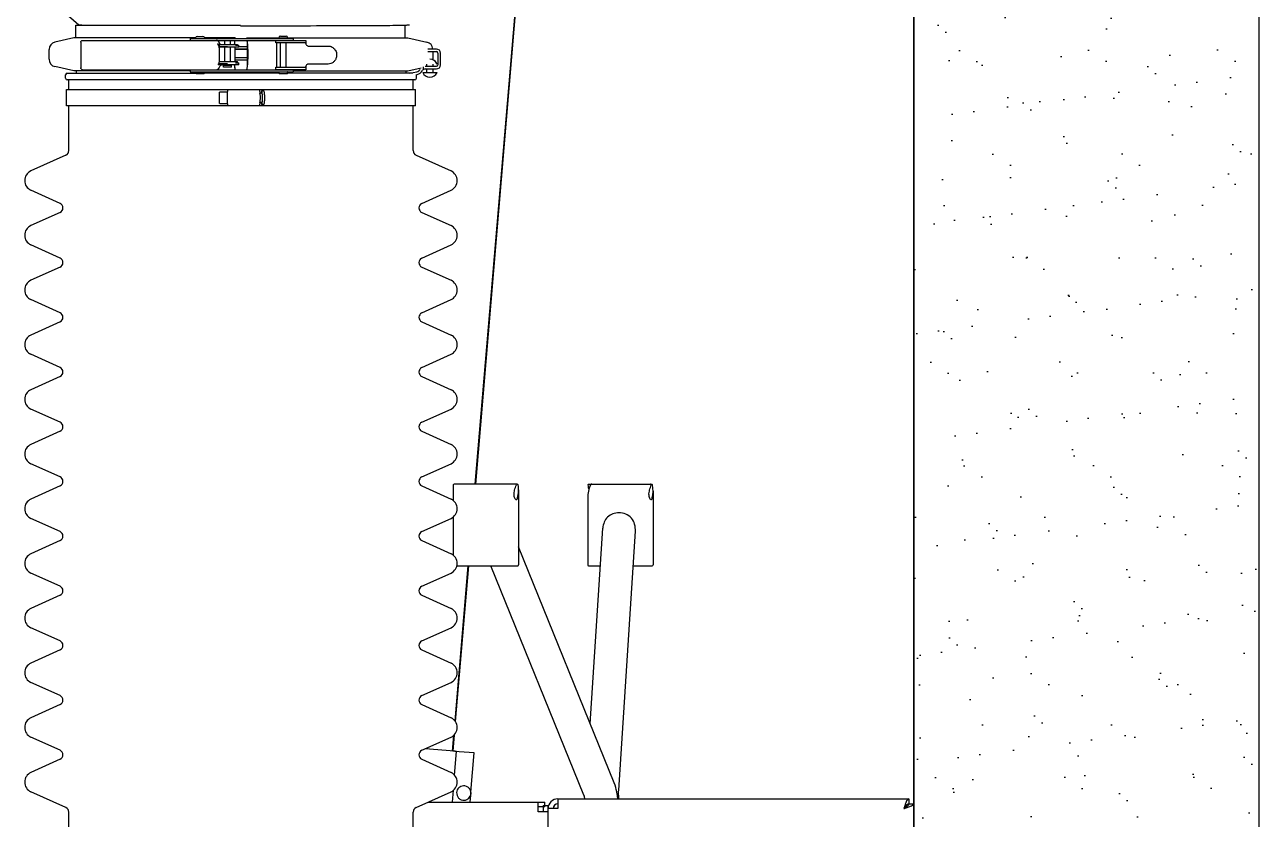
# Model space of a CAD drawing. Header units: millimetres. Extents: x 6781 to 13993, y -7973 to 4183.
# Drawn here: x 11470 to 12226, y -5676 to -5189 of the extents above; entities that cross this region are included whole.
import ezdxf

# ---------------------------------------------------------------- set-up
doc = ezdxf.new("R2010")
doc.units = ezdxf.units.MM
doc.header["$LTSCALE"] = 307.34
doc.layers.get('0').update_dxf_attribs({"linetype": 'CONTINUOUS'})

msp = doc.modelspace()

# ---------------------------------------------------------------- hatches: boundary and pattern name
at = {"linetype": 'Continuous'}
h = msp.add_hatch(dxfattribs=at)
h.set_pattern_fill('AR-SAND', color=0)
h.set_pattern_definition([(37.5, (7992.88, -8012.52), (-1.60003, 48.94132), [0, -38.608, 0, -43.18, 0, -41.275]), (7.5, (7992.88, -8012.52), (44.9523, 71.6825), [0, -20.828, 0, -34.798, 0, -13.335]), (327.5, (7961.636, -8012.52), (79.09924, 0.14372), [0, -12.7, 0, -45.72, 0, -59.69]), (317.5, (7961.636, -8012.52), (76.35565, 22.2929), [0, -6.35, 0, -29.972, 0, -34.29])])
h.paths.add_polyline_path([(12226.05946, -5044.95679), (12014.27299, -5044.95679), (12014.27299, -6750.39485), (12226.05946, -6750.39485)])

# ---------------------------------------------------------------- linework, layer by layer
at = {"color": 0, "linetype": 'Continuous'}
for p, q in [((12014.27299, -6750.39485), (12014.27299, -4351.39485)), ((11478.97837, -5168.29098), (11502.62681, -5189.10123)), ((11770.90867, -5169.45676), (11745.39838, -5470.6095)), ((11745.73045, -5470.53086), (11771.23408, -5169.45676)), ((11771.2352, -5169.45676), (11745.73156, -5470.53095)), ((11500.77299, -5197.23917), (11500.77299, -5189.45679)), ((11500.77299, -5189.45679), (11601.77299, -5189.45679)), ((11697.00091, -5189.45679), (11702.77299, -5189.45679)), ((11702.77299, -5197.23917), (11702.77299, -5189.45679)), ((11499.71884, -5197.23917), (11488.07426, -5199.80098)), ((11574.25677, -5197.23917), (11499.71884, -5197.23917)), ((11574.25677, -5197.30689), (11574.25677, -5197.45689)), ((11575.25677, -5196.30689), (11578.75677, -5196.30689)), ((11598.49138, -5197.23917), (11579.75677, -5197.23917)), ((11579.75677, -5197.30689), (11579.75677, -5197.45689)), ((11598.49138, -5197.23917), (11598.44892, -5197.50689)), ((11598.49344, -5197.50689), (11598.49138, -5197.23917)), ((11605.63437, -5197.23917), (11605.63231, -5197.50689)), ((11605.67684, -5197.50689), (11605.63437, -5197.23917)), ((11605.63437, -5197.23917), (11625.25282, -5197.23917)), ((11625.25282, -5197.10689), (11625.25282, -5197.25689)), ((11630.70282, -5197.30689), (11625.30282, -5197.30689)), ((11626.25282, -5196.10689), (11629.75282, -5196.10689)), ((11630.75282, -5197.10689), (11630.75282, -5197.25689)), ((11630.75282, -5197.23917), (11704.4064, -5197.23917)), ((11704.4064, -5197.23917), (11716.05099, -5199.80098)), ((11484.46262, -5210.31006), (11484.46262, -5204.29354)), ((11503.91237, -5199.90689), (11503.91237, -5215.50689)), ((11505.04699, -5198.70689), (11634.00236, -5198.70689)), ((11571.00677, -5197.50689), (11571.00677, -5198.70689)), ((11571.00677, -5197.50689), (11634.00282, -5197.50689)), ((11588.59032, -5201.16009), (11588.55268, -5201.14639)), ((11588.58194, -5201.18253), (11599.8614, -5201.18253)), ((11593.79696, -5202.68253), (11588.58194, -5202.68253)), ((11588.65285, -5201.18297), (11588.59032, -5201.16009)), ((11600.80614, -5202.90689), (11588.72302, -5202.90689)), ((11588.80038, -5203.2958), (11588.80038, -5212.11798)), ((11588.8135, -5200.19654), (11588.81328, -5200.1957)), ((11592.1114, -5201.18253), (11592.1114, -5198.75689)), ((11592.1114, -5211.68253), (11592.1114, -5202.90689)), ((11595.6114, -5201.18253), (11595.6114, -5198.75689)), ((11595.6114, -5211.68253), (11595.6114, -5202.90689)), ((11598.25859, -5198.70689), (11598.08505, -5199.80098)), ((11598.12577, -5201.18253), (11598.50338, -5198.8018)), ((11598.50338, -5198.8018), (11598.50265, -5198.70689)), ((11598.54017, -5211.68253), (11598.54017, -5202.90689)), ((11598.54017, -5203.89485), (11606.10906, -5203.89485)), ((11606.11096, -5204.22819), (11598.54017, -5204.22819)), ((11598.71746, -5201.70689), (11600.80614, -5201.70689)), ((11599.8614, -5201.70689), (11599.8614, -5201.18253)), ((11600.80614, -5202.90689), (11600.80614, -5201.70689)), ((11600.80614, -5202.45679), (11606.08784, -5202.45679)), ((11605.6231, -5198.70689), (11605.62237, -5198.8018)), ((11605.62237, -5198.8018), (11606.02876, -5201.36361)), ((11606.04076, -5199.80098), (11605.8672, -5198.70689)), ((11606.11096, -5210.31006), (11606.11096, -5204.29354)), ((11606.1668, -5204.29354), (11606.1668, -5210.31006)), ((11623.33241, -5200.19545), (11623.33241, -5198.70689)), ((11641.15686, -5200.19545), (11623.33241, -5200.19545)), ((11623.84762, -5200.69545), (11623.84762, -5214.69545)), ((11626.25282, -5197.50689), (11626.25282, -5197.35689)), ((11626.25282, -5215.19545), (11626.25282, -5200.19545)), ((11629.75282, -5197.50689), (11629.75282, -5197.35689)), ((11629.75282, -5215.19545), (11629.75282, -5200.19545)), ((11634.00282, -5197.50689), (11634.00282, -5198.70689)), ((11634.00282, -5198.69545), (11641.73111, -5198.69545)), ((11641.73111, -5198.69545), (11641.73111, -5200.69545)), ((11643.61648, -5202.19545), (11655.53948, -5202.19545)), ((11721.78133, -5204.00679), (11716.647, -5204.00679)), ((11588.80038, -5211.68253), (11599.8614, -5211.68253)), ((11598.54017, -5209.12345), (11606.11096, -5209.12345)), ((11606.11096, -5209.45679), (11598.54017, -5209.45679)), ((11606.10817, -5210.89485), (11598.54017, -5210.89485)), ((11599.8614, -5212.50689), (11599.8614, -5211.68253)), ((11716.647, -5205.60679), (11721.78133, -5205.60679)), ((11719.66262, -5205.60679), (11719.66262, -5210.31006)), ((11722.78133, -5206.60679), (11722.78133, -5213.60679)), ((11724.38133, -5213.60679), (11724.38133, -5206.60679)), ((11499.71884, -5217.36443), (11488.07426, -5214.80262)), ((11494.56262, -5221.89485), (11494.56262, -5219.89485)), ((11495.56262, -5218.89485), (11574.50677, -5218.89485)), ((11571.00677, -5217.36443), (11499.71884, -5217.36443)), ((11501.06262, -5217.36443), (11501.06262, -5218.89485)), ((11505.04699, -5216.70689), (11634.00282, -5216.70689)), ((11571.00677, -5216.70689), (11571.00677, -5217.90689)), ((11571.00677, -5217.90689), (11634.00236, -5217.90689)), ((11574.50677, -5219.25689), (11574.50677, -5218.15689)), ((11574.55677, -5218.10689), (11579.45677, -5218.10689)), ((11579.45677, -5219.30689), (11574.55677, -5219.30689)), ((11575.25677, -5218.05689), (11575.25677, -5217.90689)), ((11578.75677, -5218.05689), (11578.75677, -5217.90689)), ((11579.50677, -5219.25689), (11579.50677, -5218.15689)), ((11625.50282, -5218.89485), (11579.50677, -5218.89485)), ((11600.80614, -5213.70689), (11588.16424, -5213.70689)), ((11593.79696, -5213.18253), (11588.58194, -5213.18253)), ((11588.81269, -5215.21723), (11588.81246, -5215.21812)), ((11591.3614, -5215.05689), (11591.3614, -5213.95689)), ((11591.4114, -5213.90689), (11596.3114, -5213.90689)), ((11596.3114, -5215.10689), (11591.4114, -5215.10689)), ((11592.1114, -5213.85689), (11592.1114, -5213.70689)), ((11595.6114, -5213.85689), (11595.6114, -5213.70689)), ((11596.3614, -5215.05689), (11596.3614, -5213.95689)), ((11598.08505, -5214.80262), (11598.38709, -5216.70689)), ((11598.50338, -5215.8018), (11598.1711, -5213.70689)), ((11598.49643, -5216.70689), (11598.50338, -5215.8018)), ((11598.71746, -5212.50689), (11600.80614, -5212.50689)), ((11600.80614, -5213.70689), (11600.80614, -5212.50689)), ((11606.02876, -5213.23999), (11605.62237, -5215.8018)), ((11605.62237, -5215.8018), (11605.62932, -5216.70689)), ((11605.73868, -5216.70689), (11606.04076, -5214.80262)), ((11623.33241, -5216.69545), (11623.33241, -5215.19545)), ((11623.33241, -5215.19545), (11641.15686, -5215.19545)), ((11641.73111, -5216.69545), (11623.33241, -5216.69545)), ((11625.50282, -5219.05689), (11625.50282, -5217.95689)), ((11630.45282, -5219.10689), (11625.55282, -5219.10689)), ((11626.25282, -5216.70689), (11626.25282, -5216.69545)), ((11629.75282, -5216.70689), (11629.75282, -5216.69545)), ((11630.50282, -5219.05689), (11630.50282, -5217.95689)), ((11707.42146, -5218.89485), (11630.50282, -5218.89485)), ((11634.00282, -5216.70689), (11634.00282, -5217.90689)), ((11634.00282, -5217.36443), (11704.4064, -5217.36443)), ((11641.73111, -5214.69545), (11641.73111, -5216.69545)), ((11655.53948, -5213.19545), (11643.61648, -5213.19545)), ((11703.06262, -5217.36443), (11703.06262, -5218.89485)), ((11704.4064, -5217.36443), (11712.55421, -5215.57191)), ((11705.39281, -5218.89485), (11709.80133, -5217.98679)), ((11709.56262, -5221.89485), (11709.56262, -5219.89485)), ((11713.45987, -5218.30752), (11722.25987, -5218.30752)), ((11713.647, -5214.87264), (11713.647, -5216.73233)), ((11715.01133, -5214.60679), (11721.78133, -5214.60679)), ((11715.01133, -5216.20679), (11721.78133, -5216.20679)), ((11715.85987, -5214.60679), (11715.85987, -5213.30752)), ((11715.85987, -5218.30752), (11715.85987, -5216.20679)), ((11719.85987, -5214.60679), (11719.85987, -5213.30752)), ((11719.85987, -5218.30752), (11719.85987, -5216.20679)), ((11708.56262, -5222.89485), (11495.56262, -5222.89485)), ((11496.56262, -5228.89485), (11496.56262, -5222.89485)), ((11707.56262, -5228.89485), (11707.56262, -5222.89485)), ((11495.06262, -5238.89485), (11495.06262, -5228.89485)), ((11495.06262, -5228.89485), (11709.06262, -5228.89485)), ((11589.07776, -5230.30732), (11593.89217, -5230.30732)), ((11614.8103, -5231.03783), (11613.64177, -5231.03783)), ((11613.64223, -5230.99105), (11613.64434, -5231.02013)), ((11614.50066, -5230.98922), (11614.49788, -5231.01802)), ((11615.99927, -5229.69175), (11614.8103, -5229.69175)), ((11709.06262, -5238.89485), (11709.06262, -5228.89485)), ((11709.06262, -5238.89485), (11495.06262, -5238.89485)), ((11496.56262, -5266.28237), (11496.56262, -5238.89485)), ((11589.07776, -5237.48238), (11593.89217, -5237.48238)), ((11614.8103, -5236.75187), (11613.64177, -5236.75187)), ((11613.64434, -5236.76958), (11613.64223, -5236.79866)), ((11614.49868, -5236.77991), (11614.50165, -5236.81048)), ((11615.99927, -5238.09796), (11614.8103, -5238.09796)), ((11707.56262, -5266.28237), (11707.56262, -5238.89485)), ((11494.79985, -5269.01536), (11473.3553, -5278.72337)), ((11709.32539, -5269.01536), (11730.76994, -5278.72337)), ((11491.23794, -5298.66186), (11473.3553, -5290.56634)), ((11712.8873, -5298.66186), (11730.76994, -5290.56634)), ((11491.23794, -5304.12785), (11473.3553, -5312.22337)), ((11712.8873, -5304.12785), (11730.76994, -5312.22337)), ((11491.23794, -5332.16186), (11473.3553, -5324.06634)), ((11712.8873, -5332.16186), (11730.76994, -5324.06634)), ((11491.23794, -5337.62785), (11473.3553, -5345.72337)), ((11712.8873, -5337.62785), (11730.76994, -5345.72337)), ((11491.23794, -5365.66186), (11473.3553, -5357.56634)), ((11712.8873, -5365.66186), (11730.76994, -5357.56634)), ((11491.23794, -5371.12785), (11473.3553, -5379.22337)), ((11712.8873, -5371.12785), (11730.76994, -5379.22337)), ((11491.23794, -5399.16186), (11473.3553, -5391.06634)), ((11712.8873, -5399.16186), (11730.76994, -5391.06634)), ((11491.23794, -5404.62785), (11473.3553, -5412.72337)), ((11712.8873, -5404.62785), (11730.76994, -5412.72337)), ((11491.23794, -5432.66186), (11473.3553, -5424.56634)), ((11712.8873, -5432.66186), (11730.76994, -5424.56634)), ((11491.23794, -5438.12785), (11473.3553, -5446.22337)), ((11712.8873, -5438.12785), (11730.76994, -5446.22337)), ((11491.23794, -5466.16186), (11473.3553, -5458.06634)), ((11712.8873, -5466.16186), (11730.76994, -5458.06634)), ((11491.23794, -5471.62785), (11473.3553, -5479.72337)), ((11712.8873, -5471.62785), (11730.76994, -5479.72337)), ((11732.17041, -5471.1095), (11732.17041, -5480.61769)), ((11771.26103, -5470.6095), (11732.67041, -5470.6095)), ((11772.17041, -5474.16509), (11772.17041, -5520.1095)), ((11815.15629, -5470.6095), (11853.52998, -5470.6095)), ((11854.53839, -5474.98489), (11854.53839, -5520.1095)), ((11814.53839, -5478.94344), (11814.53839, -5520.1095)), ((11491.23794, -5499.66186), (11473.3553, -5491.56634)), ((11712.8873, -5499.66186), (11730.76994, -5491.56634)), ((11732.17041, -5490.67202), (11732.17041, -5514.11769)), ((11816.09868, -5617.45708), (11823.79941, -5497.55531)), ((11833.533, -5658.04676), (11843.71793, -5499.46566)), ((11491.23794, -5505.12785), (11473.3553, -5513.22337)), ((11712.8873, -5505.12785), (11730.76994, -5513.22337)), ((11830.76963, -5653.64911), (11772.17041, -5509.08959)), ((11741.16294, -5520.6095), (11733.11475, -5615.6196)), ((11733.41129, -5615.9604), (11741.48787, -5520.61521)), ((11741.48898, -5520.61531), (11733.41231, -5615.96157)), ((11734.37807, -5520.6095), (11771.67041, -5520.6095)), ((11812.23457, -5661.16255), (11755.2523, -5520.59189)), ((11815.03839, -5520.6095), (11822.31875, -5520.6095)), ((11842.35996, -5520.6095), (11854.03839, -5520.6095)), ((11491.23794, -5533.16186), (11473.3553, -5525.06634)), ((11712.8873, -5533.16186), (11730.76994, -5525.06634)), ((11491.23794, -5538.62785), (11473.3553, -5546.72337)), ((11712.8873, -5538.62785), (11730.76994, -5546.72337)), ((11491.23794, -5566.66186), (11473.3553, -5558.56634)), ((11712.8873, -5566.66186), (11730.76994, -5558.56634)), ((11491.23794, -5572.12785), (11473.3553, -5580.22337)), ((11712.8873, -5572.12785), (11730.76994, -5580.22337)), ((11491.23794, -5600.16186), (11473.3553, -5592.06634)), ((11712.8873, -5600.16186), (11730.76994, -5592.06634)), ((11491.23794, -5605.62785), (11473.3553, -5613.72337)), ((11712.8873, -5605.62785), (11730.76994, -5613.72337)), ((11491.23794, -5633.66186), (11473.3553, -5625.56634)), ((11712.8873, -5633.66186), (11730.76994, -5625.56634)), ((11732.35925, -5624.53837), (11731.54179, -5634.1886)), ((11731.86488, -5634.21597), (11732.71976, -5624.12406)), ((11732.72099, -5624.12263), (11731.86599, -5634.21606)), ((11732.80463, -5634.29615), (11714.846, -5632.77515)), ((11733.02155, -5634.27019), (11731.95467, -5634.17934)), ((11734.00044, -5634.39571), (11732.80463, -5634.29615)), ((11732.98761, -5648.97349), (11734.22248, -5634.39571)), ((11733.29923, -5634.29441), (11733.02155, -5634.27019)), ((11733.02681, -5634.29441), (11733.83256, -5634.36116)), ((11733.16284, -5634.30222), (11733.07707, -5634.29442)), ((11733.84738, -5634.36117), (11733.16284, -5634.30222)), ((11733.29938, -5634.29266), (11734.14625, -5634.3651)), ((11734.22248, -5634.39571), (11734.00044, -5634.39571)), ((11735.73105, -5634.52232), (11734.22248, -5634.39571)), ((11744.99746, -5635.30734), (11735.73105, -5634.52232)), ((11742.96157, -5659.34133), (11744.99746, -5635.30734)), ((11744.99746, -5635.30734), (11745.00866, -5635.30734)), ((11491.23794, -5639.12785), (11473.3553, -5647.22337)), ((11712.8873, -5639.12785), (11730.76994, -5647.22337)), ((11731.59691, -5665.39094), (11732.21059, -5658.14636)), ((11494.79985, -5668.77435), (11473.3553, -5659.06634)), ((11709.32539, -5668.77435), (11730.76994, -5659.06634)), ((11716.79917, -5665.39094), (11788.27299, -5665.39094)), ((11742.44911, -5665.39094), (11742.81304, -5661.09474)), ((11784.27299, -5671.39094), (11784.27299, -5665.39094)), ((11788.27299, -5668.39094), (11788.27299, -5665.39094)), ((11796.27299, -5663.38787), (11796.27299, -5669.39094)), ((11796.27299, -5663.39094), (12011.27299, -5663.39094)), ((11833.39136, -5661.1776), (11833.40002, -5660.91615)), ((12011.27299, -5663.39094), (12011.27299, -5666.39094)), ((11496.56262, -5703.89485), (11496.56262, -5671.50734)), ((11707.56262, -5703.89485), (11707.56262, -5671.50734)), ((11788.27299, -5668.39094), (11784.27299, -5668.39094)), ((11790.27299, -5671.39094), (11784.27299, -5671.39094)), ((11787.27299, -5667.39094), (11790.27299, -5667.39094)), ((11787.27299, -5667.39094), (11787.27299, -5671.39094)), ((11790.27299, -5913.3148), (11790.27299, -5667.39094)), ((11796.27299, -5669.39094), (11790.27299, -5669.39094)), ((12011.27299, -5666.39094), (12014.27299, -5666.39094))]:
    msp.add_line(p, q, dxfattribs=at)
for points in [[(12226.05946, -6750.39485), (12226.05946, -4351.39485), (12014.27299, -4351.39485), (12014.27299, -6750.39485)], [(11588.81247, -5200.1957), (11588.80482, -5200.16655), (11588.79443, -5200.12953), (11588.78266, -5200.09063), (11588.76986, -5200.05129), (11588.75595, -5200.01142), (11588.74083, -5199.97092), (11588.7242, -5199.92922), (11588.70612, -5199.88677), (11588.68655, -5199.8437), (11588.66538, -5199.79992), (11588.64244, -5199.75535), (11588.61758, -5199.70994), (11588.59066, -5199.66368), (11588.56148, -5199.61658), (11588.53, -5199.56883), (11588.49616, -5199.52068), (11588.45989, -5199.47229), (11588.4211, -5199.42378), (11588.37974, -5199.37534), (11588.33575, -5199.32713), (11588.2891, -5199.27932), (11588.23978, -5199.23209), (11588.18753, -5199.18538), (11588.13209, -5199.13928), (11588.07338, -5199.09401), (11588.01134, -5199.04987), (11587.94597, -5199.00714), (11587.87732, -5198.96617), (11587.8055, -5198.92725), (11587.73059, -5198.89068), (11587.65274, -5198.85673), (11587.5721, -5198.82565), (11587.4888, -5198.79766), (11587.40294, -5198.77296), (11587.31468, -5198.7518), (11587.22421, -5198.73443), (11587.13175, -5198.72109), (11587.03755, -5198.71202), (11586.94183, -5198.70743), (11586.89571, -5198.70689)], [(11589.41717, -5201.18253), (11589.36452, -5201.14479), (11589.02051, -5200.70429), (11588.8135, -5200.19654)], [(11586.89569, -5216.70689), (11586.9418, -5216.70635), (11587.03747, -5216.70177), (11587.13164, -5216.69271), (11587.22407, -5216.67938), (11587.31451, -5216.66202), (11587.40274, -5216.64087), (11587.48858, -5216.61619), (11587.57187, -5216.58822), (11587.65248, -5216.55716), (11587.73032, -5216.52323), (11587.80522, -5216.48668), (11587.87703, -5216.44778), (11587.94566, -5216.40683), (11588.01103, -5216.36413), (11588.07307, -5216.32), (11588.13178, -5216.27476), (11588.18722, -5216.22867), (11588.23947, -5216.18199), (11588.28879, -5216.13477), (11588.33544, -5216.08699), (11588.37943, -5216.03879), (11588.4208, -5215.99037), (11588.4596, -5215.94188), (11588.49588, -5215.89349), (11588.52973, -5215.84534), (11588.56124, -5215.79759), (11588.59044, -5215.75046), (11588.6174, -5215.70417), (11588.64229, -5215.65871), (11588.66527, -5215.61409), (11588.68647, -5215.57026), (11588.70607, -5215.52713), (11588.72417, -5215.48462), (11588.74085, -5215.44283), (11588.75598, -5215.4023), (11588.76989, -5215.36242), (11588.78269, -5215.32305), (11588.79448, -5215.28408), (11588.80493, -5215.24685), (11588.81246, -5215.21812)], [(11588.8135, -5215.21724), (11589.02051, -5214.7095), (11589.36452, -5214.26899), (11589.82064, -5213.94202), (11590.34431, -5213.752), (11590.58619, -5213.72581)]]:
    msp.add_lwpolyline(points, dxfattribs=at)
for centre, radius, start, end in [((11575.25677, -5197.30689), 1, 90, 180), ((11578.75677, -5197.30689), 1, 0, 90), ((11626.25282, -5197.10689), 1, 90, 180), ((11625.30282, -5197.25689), 0.05, 180, 270), ((11626.20282, -5197.35689), 0.05, 0, 90), ((11629.75282, -5197.10689), 1, 0, 90), ((11629.80282, -5197.35689), 0.05, 90, 180), ((11630.70282, -5197.25689), 0.05, 270, 0), ((11489.06262, -5204.29354), 4.6, 102.40741853, 180), ((11574.30677, -5197.45689), 0.05, 180, 225), ((11579.70677, -5197.45689), 0.05, 315, 0), ((11584.85562, -5204.31956), 4.11879, 23.46521502, 23.71489413), ((11592.0614, -5198.75689), 0.05, 0, 45), ((11595.6614, -5198.75689), 0.05, 135, 180), ((11715.06262, -5204.29354), 4.6, 3.61577512, 77.59258147), ((11721.78133, -5206.60679), 2.6, 0, 90), ((11489.06262, -5210.31006), 4.6, 180, 257.59258147), ((11717.85987, -5215.03419), 4.72667, 21.42624605, 90), ((11717.85987, -5215.03345), 4.72667, 21.42624605, 68.16484986), ((11715.06262, -5210.31006), 4.6, 355.69903907, 0), ((11721.78133, -5206.60679), 1, 0, 90), ((11495.56262, -5219.89485), 1, 90, 180), ((11574.55677, -5218.15689), 0.05, 90, 180), ((11574.55677, -5219.25689), 0.05, 180, 270), ((11575.20677, -5218.05689), 0.05, 270, 0), ((11578.80677, -5218.05689), 0.05, 180, 270), ((11579.45677, -5218.15689), 0.05, 0, 90), ((11579.45677, -5219.25689), 0.05, 270, 0), ((11591.4114, -5213.95689), 0.05, 90, 180), ((11591.4114, -5215.05689), 0.05, 180, 270), ((11592.0614, -5213.85689), 0.05, 270, 0), ((11595.6614, -5213.85689), 0.05, 180, 270), ((11596.3114, -5213.95689), 0.05, 0, 90), ((11596.3114, -5215.05689), 0.05, 270, 0), ((11625.55282, -5217.95689), 0.05, 112.5, 180), ((11625.55282, -5219.05689), 0.05, 180, 270), ((11630.45282, -5219.05689), 0.05, 270, 0), ((11630.45282, -5217.95689), 0.05, 0, 67.5), ((11708.56262, -5219.89485), 1, 0, 12.72572497), ((11709.1961, -5215.04847), 3, 281.63900481, 331.23744975), ((11709.1961, -5215.04847), 4.6, 281.63900481, 331.23744975), ((11715.01133, -5218.24047), 2.03369, 90, 151.23744975), ((11717.85987, -5216.58086), 4.72667, 201.42624605, 338.57375395), ((11721.78133, -5213.60679), 2.6, 270, 0), ((11721.78133, -5213.60679), 1, 270, 0), ((11495.56262, -5221.89485), 1, 180, 270), ((11708.56262, -5221.89485), 1, 270, 0), ((11615.90594, -5231.94527), 22.07647, 175.45716554, 175.68757852), ((11585.16661, -5233.05956), 28.55066, 3.62658678, 4.09624039), ((11599.86812, -5232.47666), 15.32419, 5.51323016, 5.81944513), ((11615.90594, -5235.84443), 22.07647, 184.31242148, 184.54283446), ((11585.16661, -5234.73015), 28.55066, 355.90375961, 356.37341322), ((11601.12259, -5235.44004), 14.06331, 353.54054387, 354.4483537), ((11493.56262, -5266.28237), 3, 294.35639125, 0), ((11710.56262, -5266.28237), 3, 180, 245.64360875), ((11476.03597, -5284.64485), 6.5, 114.35639125, 245.64360875), ((11728.08927, -5284.64485), 6.5, 294.35639125, 65.64360875), ((11490.00071, -5301.39485), 3, 294.35639125, 65.64360875), ((11714.12453, -5301.39485), 3, 114.35639125, 245.64360875), ((11476.03597, -5318.14485), 6.5, 114.35639125, 245.64360875), ((11728.08927, -5318.14485), 6.5, 294.35639125, 65.64360875), ((11490.00071, -5334.89485), 3, 294.35639125, 65.64360875), ((11714.12453, -5334.89485), 3, 114.35639125, 245.64360875), ((11476.03597, -5351.64485), 6.5, 114.35639125, 245.64360875), ((11728.08927, -5351.64485), 6.5, 294.35639125, 65.64360875), ((11490.00071, -5368.39485), 3, 294.35639125, 65.64360875), ((11714.12453, -5368.39485), 3, 114.35639125, 245.64360875), ((11476.03597, -5385.14485), 6.5, 114.35639125, 245.64360875), ((11728.08927, -5385.14485), 6.5, 294.35639125, 65.64360875), ((11490.00071, -5401.89485), 3, 294.35639125, 65.64360875), ((11714.12453, -5401.89485), 3, 114.35639125, 245.64360875), ((11476.03597, -5418.64485), 6.5, 114.35639125, 245.64360875), ((11728.08927, -5418.64485), 6.5, 294.35639125, 65.64360875), ((11490.00071, -5435.39485), 3, 294.35639125, 65.64360875), ((11714.12453, -5435.39485), 3, 114.35639125, 245.64360875), ((11476.03597, -5452.14485), 6.5, 114.35639125, 245.64360875), ((11728.08927, -5452.14485), 6.5, 294.35639125, 65.64360875), ((11490.00071, -5468.89485), 3, 294.35639125, 65.64360875), ((11714.12453, -5468.89485), 3, 114.35639125, 245.64360875), ((11732.67041, -5471.1095), 0.5, 90, 180), ((11476.03597, -5485.64485), 6.5, 114.35639125, 245.64360875), ((11728.08927, -5485.64485), 6.5, 294.35639125, 65.64360875), ((11490.00071, -5502.39485), 3, 294.35639125, 65.64360875), ((11714.12453, -5502.39485), 3, 114.35639125, 245.64360875), ((11476.03597, -5519.14485), 6.5, 114.35639125, 245.64360875), ((11728.08927, -5519.14485), 6.5, 294.35639125, 65.64360875), ((11771.67041, -5520.1095), 0.5, 270, 0), ((11815.03839, -5520.1095), 0.5, 180, 270), ((11854.03839, -5520.1095), 0.5, 270, 0), ((11490.00071, -5535.89485), 3, 294.35639125, 65.64360875), ((11714.12453, -5535.89485), 3, 114.35639125, 245.64360875), ((11476.03597, -5552.64485), 6.5, 114.35639125, 245.64360875), ((11728.08927, -5552.64485), 6.5, 294.35639125, 65.64360875), ((11490.00071, -5569.39485), 3, 294.35639125, 65.64360875), ((11714.12453, -5569.39485), 3, 114.35639125, 245.64360875), ((11476.03597, -5586.14485), 6.5, 114.35639125, 245.64360875), ((11728.08927, -5586.14485), 6.5, 294.35639125, 65.64360875), ((11490.00071, -5602.89485), 3, 294.35639125, 65.64360875), ((11714.12453, -5602.89485), 3, 114.35639125, 245.64360875), ((11476.03597, -5619.64485), 6.5, 114.35639125, 245.64360875), ((11728.08927, -5619.64485), 6.5, 294.35639125, 65.64360875), ((11490.00071, -5636.39485), 3, 294.35639125, 65.64360875), ((11714.12453, -5636.39485), 3, 114.35639125, 245.64360875), ((11476.03597, -5653.14485), 6.5, 114.35639125, 245.64360875), ((11728.08927, -5653.14485), 6.5, 294.35639125, 65.64360875), ((11738.63509, -5659.85233), 4.41438, 342.13099403, 355.13700439), ((11738.63482, -5659.85557), 4.41438, 355.17918047, 8.1798299), ((11796.27299, -5669.39094), 6, 90, 180), ((11782.82016, -5668.51816), 50.4141, 5.84702384, 8.3772274), ((12057.05863, -5668.10345), 223.77526, 178.65966231, 178.78933805), ((12023.70357, -5667.28641), 190.41022, 178.16149894, 178.67067544), ((11493.56262, -5671.50734), 3, 0, 65.64360875), ((11710.56262, -5671.50734), 3, 114.35639125, 180), ((11796.27299, -5669.39094), 3, 90, 180)]:
    msp.add_arc(centre, radius, start, end, dxfattribs=at)
for centre, major_axis, ratio, start_param, end_param in [((11752.17041, -5469.07041), (12.30043, 22.1712), 0.711292318, -1.418273255, -1.280590985), ((11752.17041, -5479.81805), (16.01654, 16.01654), 0.747846525, -0.891891657, -0.478161809), ((11834.53839, -5479.81805), (-14.44805, 14.44805), 0.95718528, 0.356757277, 0.763526025), ((11834.53839, -5469.07041), (-2.89652, 23.71218), 0.834556178, 1.554858169, 1.679084698), ((11834.53839, -5464.35279), (2.89652, 23.71218), 0.834556178, -1.902001413, -1.756621856), ((11834.53839, -5475.8595), (14.44805, 14.44805), 0.95718528, -0.969128683, -0.567478935)]:
    msp.add_ellipse(centre, major_axis=major_axis, ratio=ratio, start_param=start_param, end_param=end_param, dxfattribs=at)
for points, knots in [([(11502.62687, -5189.10129), (11502.63419, -5189.10773), (11502.65563, -5189.11928), (11502.67815, -5189.12728), (11502.6917, -5189.13153)], [0, 0, 0, 0, 0.407088089, 1, 1, 1, 1]), ([(11502.6917, -5189.13153), (11502.93847, -5189.20896), (11503.74028, -5189.24652), (11505.32576, -5189.35039), (11507.74117, -5189.40462), (11509.61761, -5189.44242), (11510.69042, -5189.4589)], [0, 0, 0, 0, 0.096867666, 0.296512139, 0.598140336, 1, 1, 1, 1]), ([(11601.77016, -5189.73518), (11620.84053, -5189.73655), (11647.41383, -5189.71522), (11679.20531, -5189.60981), (11691.9269, -5189.539), (11697.14499, -5189.45895)], [0, 0, 0, 0, 0.599850915, 0.835847751, 1, 1, 1, 1]), ([(11697.14499, -5189.45895), (11697.48647, -5189.45371), (11698.7171, -5189.43369), (11699.94767, -5189.40905), (11700.83666, -5189.38612)], [0, 0, 0, 0, 0.277473337, 1, 1, 1, 1]), ([(11700.83666, -5189.38612), (11701.04135, -5189.38084), (11701.7693, -5189.36098), (11702.49717, -5189.33689), (11703.02016, -5189.31455)], [0, 0, 0, 0, 0.281177881, 1, 1, 1, 1]), ([(11703.02016, -5189.31455), (11703.32722, -5189.30143), (11703.85838, -5189.27295), (11704.54594, -5189.2336), (11704.96852, -5189.1691), (11705.19836, -5189.14562), (11705.24882, -5189.10123)], [0, 0, 0, 0, 0.410813712, 0.714254391, 0.910166158, 1, 1, 1, 1]), ([(11503.91237, -5199.90689), (11503.91237, -5199.59959), (11504.13458, -5198.96851), (11504.75714, -5198.70689), (11505.04699, -5198.70689)], [0, 0, 0, 0, 0.514606672, 1, 1, 1, 1]), ([(11587.87834, -5200.92738), (11587.9448, -5201.16242), (11588.28526, -5201.56954), (11588.77457, -5201.70708), (11589.01225, -5201.70689)], [0, 0, 0, 0, 0.506818837, 1, 1, 1, 1]), ([(11588.62661, -5202.66304), (11588.50005, -5202.37491), (11588.19219, -5201.82341), (11587.9642, -5201.2315), (11587.87834, -5200.92738)], [0, 0, 0, 0, 0.498965646, 1, 1, 1, 1]), ([(11598.08505, -5199.80098), (11598.07452, -5199.86737), (11598.02936, -5200.32016), (11598.01452, -5200.77483), (11598.00197, -5201.16205)], [0, 0, 0, 0, 0.147866143, 1, 1, 1, 1]), ([(11606.02876, -5201.36361), (11606.0837, -5201.70994), (11606.08511, -5202.69228), (11606.11096, -5203.66696), (11606.11096, -5204.29354)], [0, 0, 0, 0, 0.358829536, 1, 1, 1, 1]), ([(11606.1668, -5204.29354), (11606.1668, -5203.33278), (11606.12717, -5201.83828), (11606.125, -5200.33202), (11606.04076, -5199.80098)], [0, 0, 0, 0, 0.641170651, 1, 1, 1, 1]), ([(11623.7927, -5200.19545), (11623.80673, -5200.19545), (11623.81913, -5200.26471), (11623.83526, -5200.34994), (11623.84488, -5200.5139), (11623.84762, -5200.6305), (11623.84762, -5200.69545)], [0, 0, 0, 0, 0.082954159, 0.295142374, 0.615963335, 1, 1, 1, 1]), ([(11641.73111, -5200.69545), (11641.73111, -5200.6082), (11641.67891, -5200.44736), (11641.47422, -5200.25107), (11641.27718, -5200.19545), (11641.15686, -5200.19545)], [0, 0, 0, 0, 0.313857826, 0.567224534, 1, 1, 1, 1]), ([(11641.73111, -5200.19545), (11641.73111, -5200.45541), (11641.82822, -5200.9764), (11642.24489, -5201.64026), (11642.871, -5202.0889), (11643.37148, -5202.19545), (11643.61648, -5202.19545)], [0, 0, 0, 0, 0.257234087, 0.510411119, 0.757565346, 1, 1, 1, 1]), ([(11655.53948, -5202.19545), (11656.33072, -5202.19545), (11657.96816, -5202.60639), (11659.87066, -5204.33248), (11660.8372, -5206.80528), (11660.69473, -5208.6181), (11660.42863, -5209.45901)], [0, 0, 0, 0, 0.235582745, 0.479769398, 0.737394303, 1, 1, 1, 1]), ([(11606.11096, -5210.31006), (11606.11096, -5210.93664), (11606.08511, -5211.91132), (11606.0837, -5212.89366), (11606.02876, -5213.23999)], [0, 0, 0, 0, 0.641170651, 1, 1, 1, 1]), ([(11606.04076, -5214.80262), (11606.125, -5214.27158), (11606.12717, -5212.76532), (11606.1668, -5211.27082), (11606.1668, -5210.31006)], [0, 0, 0, 0, 0.358829536, 1, 1, 1, 1]), ([(11660.42863, -5209.45901), (11660.25577, -5210.00523), (11659.75208, -5211.03418), (11658.58425, -5212.25002), (11657.13582, -5213.02005), (11656.06641, -5213.19545), (11655.53948, -5213.19545)], [0, 0, 0, 0, 0.262051, 0.514483366, 0.758984334, 1, 1, 1, 1]), ([(11505.04699, -5216.70689), (11504.75711, -5216.70689), (11504.13455, -5216.44524), (11503.91237, -5215.81416), (11503.91237, -5215.50689)], [0, 0, 0, 0, 0.485445594, 1, 1, 1, 1]), ([(11598.01165, -5213.71604), (11598.01642, -5213.84018), (11598.03399, -5214.20255), (11598.04764, -5214.56673), (11598.08505, -5214.80262)], [0, 0, 0, 0, 0.342165384, 1, 1, 1, 1]), ([(11623.84762, -5214.69545), (11623.84762, -5214.76041), (11623.84488, -5214.877), (11623.83526, -5215.04096), (11623.81914, -5215.1262), (11623.80673, -5215.19545), (11623.7927, -5215.19545)], [0, 0, 0, 0, 0.384035477, 0.704851839, 0.91704026, 1, 1, 1, 1]), ([(11641.15686, -5215.19545), (11641.27718, -5215.19545), (11641.47422, -5215.13984), (11641.67891, -5214.94355), (11641.73111, -5214.78271), (11641.73111, -5214.69545)], [0, 0, 0, 0, 0.432776426, 0.68613719, 1, 1, 1, 1]), ([(11643.61648, -5213.19545), (11643.37148, -5213.19545), (11642.87099, -5213.30202), (11642.24488, -5213.75066), (11641.8282, -5214.41452), (11641.73111, -5214.9355), (11641.73111, -5215.19545)], [0, 0, 0, 0, 0.242437253, 0.489594279, 0.742770761, 1, 1, 1, 1]), ([(11588.81827, -5233.89485), (11588.81827, -5233.43712), (11588.8296, -5232.5928), (11588.87306, -5231.59253), (11588.92637, -5230.95374), (11588.96946, -5230.61062), (11589.00776, -5230.43251), (11589.04924, -5230.30732), (11589.07776, -5230.30732)], [0, 0, 0, 0, 0.379751801, 0.701902832, 0.825789139, 0.91829942, 0.976333404, 1, 1, 1, 1]), ([(11589.07775, -5237.48234), (11589.04921, -5237.4823), (11589.00768, -5237.35722), (11588.96952, -5237.17899), (11588.92635, -5236.83598), (11588.87307, -5236.19719), (11588.82959, -5235.19694), (11588.81827, -5234.3526), (11588.81827, -5233.89485)], [0, 0, 0, 0, 0.023676856, 0.081705496, 0.17420372, 0.298079185, 0.620234028, 1, 1, 1, 1]), ([(11593.78057, -5233.89485), (11593.78057, -5233.56117), (11593.79006, -5232.3574), (11593.82652, -5231.15299), (11593.89198, -5230.28524)], [0, 0, 0, 0, 0.277168533, 1, 1, 1, 1]), ([(11593.89198, -5237.50447), (11593.87273, -5237.24935), (11593.80159, -5236.0474), (11593.78057, -5234.84294), (11593.78057, -5233.89485)], [0, 0, 0, 0, 0.212511327, 1, 1, 1, 1]), ([(11593.89883, -5230.19672), (11593.91355, -5230.01157), (11593.94205, -5229.6944), (11594.00062, -5229.27012), (11594.04938, -5229.04656), (11594.10626, -5228.89504), (11594.14219, -5228.89492)], [0, 0, 0, 0, 0.415958647, 0.725434455, 0.919533137, 1, 1, 1, 1]), ([(11613.2273, -5228.89492), (11613.28896, -5228.89507), (11613.3961, -5229.13835), (11613.47854, -5229.51132), (11613.57777, -5230.19001), (11613.62092, -5230.69823), (11613.64223, -5230.99105)], [0, 0, 0, 0, 0.0853732, 0.283517193, 0.593522979, 1, 1, 1, 1]), ([(11613.6601, -5231.25363), (11613.67308, -5231.45822), (11613.71987, -5232.33788), (11613.73703, -5233.21899), (11613.73703, -5233.89485)], [0, 0, 0, 0, 0.232731946, 1, 1, 1, 1]), ([(11613.73703, -5233.89485), (11613.73703, -5234.12577), (11613.73063, -5235.00659), (11613.70125, -5235.88744), (11613.6601, -5236.53608)], [0, 0, 0, 0, 0.262145575, 1, 1, 1, 1]), ([(11614.8103, -5229.69175), (11614.76994, -5229.69175), (11614.68908, -5229.8319), (11614.58753, -5230.23726), (11614.53205, -5230.66745), (11614.50066, -5230.98922)], [0, 0, 0, 0, 0.089257431, 0.285103025, 1, 1, 1, 1]), ([(11615.1016, -5233.89485), (11615.1016, -5234.25946), (11615.08626, -5234.9181), (11615.04113, -5235.85512), (11614.9465, -5236.3393), (11614.89173, -5236.75192), (11614.81028, -5236.75184)], [0, 0, 0, 0, 0.378031478, 0.699032322, 0.915548034, 1, 1, 1, 1]), ([(11615.11333, -5230.92288), (11615.08217, -5230.61725), (11615.02754, -5230.20966), (11614.92812, -5229.82317), (11614.84905, -5229.69175), (11614.8103, -5229.69175)], [0, 0, 0, 0, 0.714299149, 0.909901279, 1, 1, 1, 1]), ([(11614.8103, -5231.03783), (11614.89178, -5231.03783), (11614.9465, -5231.45039), (11615.04113, -5231.93474), (11615.08626, -5232.87167), (11615.1016, -5233.53029), (11615.1016, -5233.89485)], [0, 0, 0, 0, 0.084478796, 0.301018502, 0.622010705, 1, 1, 1, 1]), ([(11615.11993, -5236.80057), (11615.14034, -5236.59131), (11615.21554, -5235.62449), (11615.23885, -5234.65419), (11615.23885, -5233.89485)], [0, 0, 0, 0, 0.216847617, 1, 1, 1, 1]), ([(11615.23885, -5233.89485), (11615.23885, -5233.63092), (11615.22896, -5232.66661), (11615.18875, -5231.70166), (11615.12142, -5231.00438)], [0, 0, 0, 0, 0.273663933, 1, 1, 1, 1]), ([(11615.99935, -5229.69183), (11616.03812, -5229.69194), (11616.11717, -5229.82318), (11616.21661, -5230.21065), (11616.33227, -5231.08027), (11616.40786, -5232.36254), (11616.42782, -5233.35859), (11616.42782, -5233.89485)], [0, 0, 0, 0, 0.027263433, 0.08643979, 0.302511455, 0.62284934, 1, 1, 1, 1]), ([(11616.42782, -5233.89485), (11616.42782, -5234.43112), (11616.40786, -5235.42717), (11616.33227, -5236.70943), (11616.21661, -5237.57906), (11616.11717, -5237.96653), (11616.03812, -5238.09777), (11615.99935, -5238.09788)], [0, 0, 0, 0, 0.377150519, 0.697488391, 0.913560107, 0.972736529, 1, 1, 1, 1]), ([(11594.14219, -5238.89479), (11594.10626, -5238.89467), (11594.04938, -5238.74314), (11594.00062, -5238.51958), (11593.94205, -5238.0953), (11593.91355, -5237.77813), (11593.89883, -5237.59299)], [0, 0, 0, 0, 0.080466863, 0.274565545, 0.584041353, 1, 1, 1, 1]), ([(11613.64223, -5236.79866), (11613.62092, -5237.09148), (11613.57777, -5237.5997), (11613.47854, -5238.27839), (11613.3961, -5238.65136), (11613.28896, -5238.89464), (11613.2273, -5238.89479)], [0, 0, 0, 0, 0.406477021, 0.716482806, 0.9146268, 1, 1, 1, 1]), ([(11614.50165, -5236.81048), (11614.53302, -5237.12993), (11614.58841, -5237.55684), (11614.6896, -5237.95921), (11614.7703, -5238.09801), (11614.81039, -5238.09788)], [0, 0, 0, 0, 0.715054041, 0.910684084, 1, 1, 1, 1]), ([(11614.81039, -5238.09788), (11614.9163, -5238.09754), (11615.00373, -5237.57), (11615.06622, -5237.28992), (11615.09662, -5237.02217)], [0, 0, 0, 0, 0.282133578, 1, 1, 1, 1]), ([(11769.62637, -5474.34952), (11769.5581, -5474.51208), (11769.30201, -5475.2365), (11769.19828, -5476.01215), (11769.19828, -5476.60327)], [0, 0, 0, 0, 0.22974514, 1, 1, 1, 1]), ([(11769.19828, -5476.60327), (11769.19828, -5477.0555), (11769.28811, -5477.91004), (11769.60501, -5478.88732), (11769.95889, -5479.50606), (11770.27092, -5479.89651), (11770.58935, -5480.10949), (11770.78894, -5480.10948)], [0, 0, 0, 0, 0.332816559, 0.626936463, 0.749905374, 0.853111934, 1, 1, 1, 1]), ([(11770.80094, -5471.1095), (11770.83314, -5471.00436), (11770.83458, -5470.81216), (11770.66249, -5470.63719), (11770.53522, -5470.6095), (11770.46918, -5470.6095)], [0, 0, 0, 0, 0.471824447, 0.71660925, 1, 1, 1, 1]), ([(11771.26103, -5470.6095), (11771.41742, -5470.6095), (11771.71009, -5470.72048), (11771.87895, -5470.98136), (11771.90218, -5471.1095)], [0, 0, 0, 0, 0.545630505, 1, 1, 1, 1]), ([(11814.70559, -5471.1095), (11814.6933, -5470.99637), (11814.75811, -5470.72695), (11815.02329, -5470.6095), (11815.15629, -5470.6095)], [0, 0, 0, 0, 0.461078105, 1, 1, 1, 1]), ([(11816.9634, -5470.6095), (11816.87143, -5470.6095), (11816.5542, -5470.67441), (11816.2627, -5470.89928), (11816.17031, -5471.1095)], [0, 0, 0, 0, 0.285990656, 1, 1, 1, 1]), ([(11852.31011, -5474.34952), (11852.24218, -5474.50973), (11851.98157, -5475.23299), (11851.87279, -5476.00928), (11851.87279, -5476.60327)], [0, 0, 0, 0, 0.226585785, 1, 1, 1, 1]), ([(11851.87279, -5476.60327), (11851.87279, -5477.46054), (11852.11769, -5478.65625), (11852.80986, -5479.79264), (11853.25219, -5480.10949), (11853.44053, -5480.10947)], [0, 0, 0, 0, 0.63785716, 0.859865033, 1, 1, 1, 1]), ([(11853.45169, -5471.1095), (11853.48182, -5471.00357), (11853.46947, -5470.72517), (11853.19913, -5470.6095), (11853.07081, -5470.6095)], [0, 0, 0, 0, 0.46186069, 1, 1, 1, 1]), ([(11853.52998, -5470.6095), (11853.68405, -5470.6095), (11853.96986, -5470.72894), (11854.1302, -5470.98445), (11854.15527, -5471.1095)], [0, 0, 0, 0, 0.547109473, 1, 1, 1, 1]), ([(11770.78894, -5480.10948), (11770.87172, -5480.10947), (11771.05362, -5480.05524), (11771.26655, -5479.82971), (11771.43379, -5479.49532), (11771.51316, -5479.23064), (11771.54979, -5479.08255)], [0, 0, 0, 0, 0.182198419, 0.394143451, 0.664216014, 1, 1, 1, 1]), ([(11853.44053, -5480.10947), (11853.5161, -5480.10946), (11853.74004, -5480.03544), (11853.98282, -5479.64007), (11854.07344, -5479.29385), (11854.11715, -5479.08255)], [0, 0, 0, 0, 0.17312658, 0.505670726, 1, 1, 1, 1]), ([(11833.64286, -5488.16656), (11831.17834, -5488.16631), (11825.86503, -5489.88508), (11823.95748, -5495.09414), (11823.7994, -5497.55531)], [0, 0, 0, 0, 0.499825592, 1, 1, 1, 1]), ([(11843.71796, -5499.46567), (11843.89716, -5496.67436), (11842.51438, -5490.44677), (11836.42483, -5488.16684), (11833.64286, -5488.16656)], [0, 0, 0, 0, 0.501351485, 1, 1, 1, 1]), ([(11738.38855, -5655.46037), (11737.86492, -5655.4859), (11736.81737, -5655.72861), (11735.4817, -5656.62014), (11734.543, -5657.92311), (11734.26298, -5658.96134), (11734.21873, -5659.48374)], [0, 0, 0, 0, 0.249994902, 0.499992367, 0.749994828, 1, 1, 1, 1]), ([(11742.98694, -5660.22655), (11743.03928, -5659.60867), (11742.87622, -5658.33423), (11741.86575, -5656.70685), (11740.27564, -5655.63874), (11739.00789, -5655.43018), (11738.38855, -5655.46037)], [0, 0, 0, 0, 0.250005441, 0.500007583, 0.750005124, 1, 1, 1, 1]), ([(11832.69635, -5661.17334), (11832.59644, -5660.49718), (11832.16133, -5657.9432), (11831.48662, -5655.41786), (11830.76963, -5653.64911)], [0, 0, 0, 0, 0.263690614, 1, 1, 1, 1]), ([(11833.40002, -5660.91615), (11833.40936, -5660.64114), (11833.44454, -5659.68429), (11833.48927, -5658.7277), (11833.533, -5658.04676)], [0, 0, 0, 0, 0.287380574, 1, 1, 1, 1]), ([(11734.21873, -5659.48374), (11734.16607, -5660.1054), (11734.33185, -5661.38795), (11735.35536, -5663.02179), (11736.96278, -5664.08626), (11738.24071, -5664.28438), (11738.86347, -5664.24742)], [0, 0, 0, 0, 0.250005486, 0.500007605, 0.750005113, 1, 1, 1, 1]), ([(11738.86347, -5664.24742), (11739.383, -5664.21659), (11740.42029, -5663.96613), (11741.74001, -5663.07264), (11742.66646, -5661.77584), (11742.94301, -5660.74516), (11742.98694, -5660.22655)], [0, 0, 0, 0, 0.24999492, 0.499992393, 0.749994897, 1, 1, 1, 1]), ([(11812.78878, -5663.34595), (11812.7416, -5663.08254), (11812.59279, -5662.34696), (11812.41634, -5661.61096), (11812.23457, -5661.16255)], [0, 0, 0, 0, 0.356109826, 1, 1, 1, 1]), ([(12009.28477, -5666.35896), (12009.19781, -5666.59471), (12008.842, -5667.59917), (12008.51996, -5668.61507), (12008.27299, -5669.39094)], [0, 0, 0, 0, 0.235829615, 1, 1, 1, 1]), ([(12011.27299, -5663.39094), (12010.84871, -5663.39094), (12009.93505, -5664.55209), (12009.56043, -5665.61158), (12009.28477, -5666.35896)], [0, 0, 0, 0, 0.3475177, 1, 1, 1, 1]), ([(12008.27299, -5669.39094), (12008.73807, -5668.6604), (12009.43136, -5667.46093), (12010.69352, -5666.39094), (12011.27299, -5666.39094)], [0, 0, 0, 0, 0.599119795, 1, 1, 1, 1]), ([(12011.27299, -5666.39094), (12011.27299, -5666.97041), (12010.203, -5668.23257), (12009.00353, -5668.92586), (12008.27299, -5669.39094)], [0, 0, 0, 0, 0.400880206, 1, 1, 1, 1]), ([(12008.27299, -5669.39094), (12008.53676, -5669.30698), (12009.55189, -5668.98355), (12010.56503, -5668.65209), (12011.30497, -5668.37917)], [0, 0, 0, 0, 0.259796727, 1, 1, 1, 1]), ([(12011.30497, -5668.37917), (12012.05235, -5668.1035), (12013.11184, -5667.72888), (12014.27299, -5666.81522), (12014.27299, -5666.39094)], [0, 0, 0, 0, 0.6524823, 1, 1, 1, 1])]:
    msp.add_open_spline(points, degree=3, knots=knots, dxfattribs=at)
for points in [[(11588.55268, -5201.14639), (11588.33053, -5201.06572), (11588.10664, -5200.9885), (11587.87834, -5200.92738)], [(11588.72302, -5202.90689), (11588.6964, -5202.82994), (11588.66622, -5202.75418), (11588.63379, -5202.67949)], [(11588.80038, -5203.2958), (11588.80143, -5203.16363), (11588.76622, -5203.03181), (11588.72302, -5202.90689)], [(11588.72302, -5212.50689), (11588.76622, -5212.38197), (11588.80143, -5212.25015), (11588.80038, -5212.11798)], [(11588.16424, -5213.70689), (11588.34298, -5213.30348), (11588.57881, -5212.9239), (11588.72302, -5212.50689)]]:
    msp.add_open_spline(points, degree=3, dxfattribs=at)

doc.saveas('drawing.dxf')
